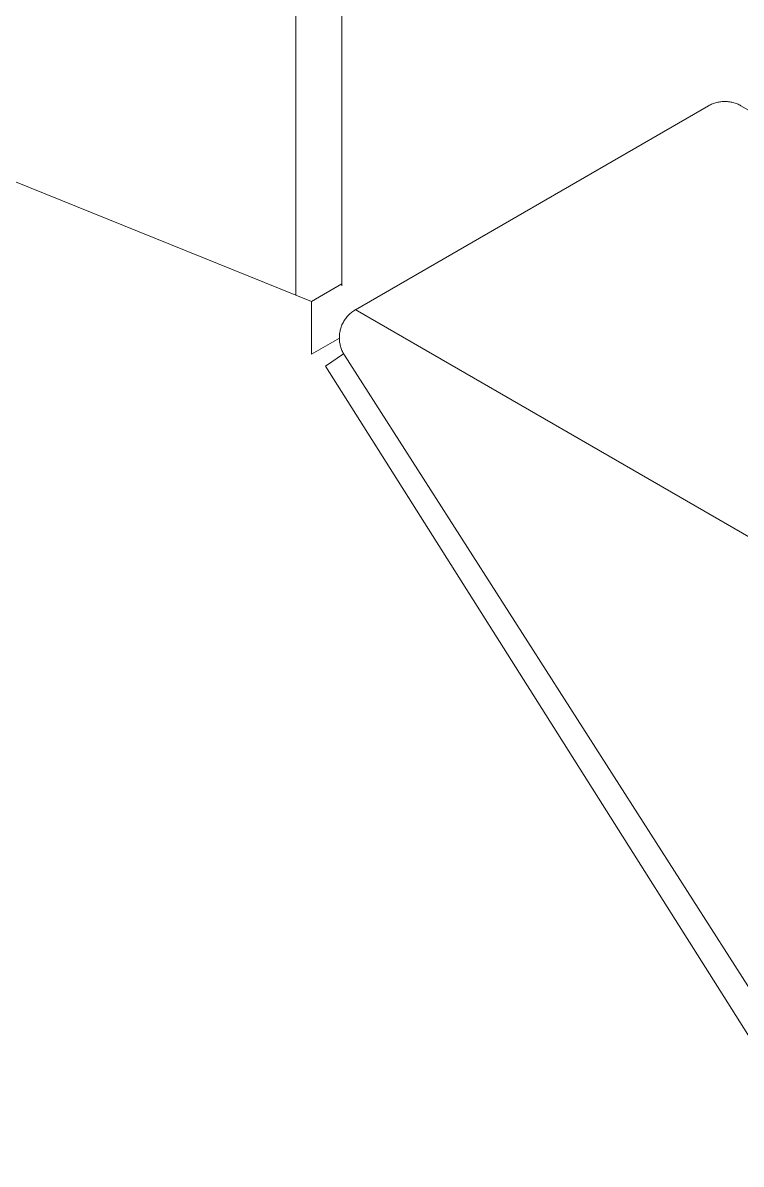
# Model space of a CAD drawing. Header units: millimetres. Extents: x -208 to 4974, y -28 to 3137.
# Drawn here: x 3370.7 to 3428.3, y 1732.5 to 1824 of the extents above; entities that cross this region are included whole.
import ezdxf

# ---------------------------------------------------------------- set-up
doc = ezdxf.new("R2010")
doc.units = ezdxf.units.MM
doc.layers.add('ZANO_R', color=7, linetype='Continuous', lineweight=0)

msp = doc.modelspace()

# ---------------------------------------------------------------- linework, layer by layer
at = {"layer": 'ZANO_R'}
for p, q in [((3392.573, 1805.044), (3392.573, 1936.549)), ((3396.247, 1934.428), (3396.247, 1802.923)), ((3347.928, 1820.208), (3393.821, 1801.672)), ((3397.35, 1801.005), (3425.672, 1817.356)), ((3425.672, 1817.356), (3425.749, 1817.399)), ((3425.749, 1817.399), (3425.827, 1817.438)), ((3425.827, 1817.438), (3425.906, 1817.476)), ((3425.906, 1817.476), (3425.987, 1817.51)), ((3425.987, 1817.51), (3426.068, 1817.542)), ((3426.068, 1817.542), (3426.151, 1817.571)), ((3426.151, 1817.571), (3426.235, 1817.598)), ((3426.235, 1817.598), (3426.32, 1817.621)), ((3426.32, 1817.621), (3426.405, 1817.642)), ((3426.405, 1817.642), (3426.491, 1817.659)), ((3426.491, 1817.659), (3426.577, 1817.674)), ((3426.577, 1817.674), (3426.664, 1817.686)), ((3426.664, 1817.686), (3426.752, 1817.695)), ((3426.752, 1817.695), (3426.839, 1817.701)), ((3426.839, 1817.701), (3426.927, 1817.704)), ((3426.927, 1817.704), (3427.015, 1817.704)), ((3427.015, 1817.704), (3427.102, 1817.701)), ((3427.102, 1817.701), (3427.19, 1817.695)), ((3427.19, 1817.695), (3427.277, 1817.686)), ((3427.277, 1817.686), (3427.364, 1817.674)), ((3427.364, 1817.674), (3427.451, 1817.659)), ((3427.451, 1817.659), (3427.537, 1817.642)), ((3427.537, 1817.642), (3427.622, 1817.621)), ((3427.622, 1817.621), (3427.706, 1817.598)), ((3427.706, 1817.598), (3427.79, 1817.571)), ((3427.79, 1817.571), (3427.873, 1817.542)), ((3427.873, 1817.542), (3427.955, 1817.51)), ((3427.955, 1817.51), (3428.035, 1817.476)), ((3428.035, 1817.476), (3428.115, 1817.438)), ((3428.115, 1817.438), (3428.193, 1817.399)), ((3428.193, 1817.399), (3428.27, 1817.356)), ((3428.27, 1817.356), (4572.044, 1156.998)), ((3392.573, 1805.044), (3392.573, 1802.176)), ((3396.247, 1803.073), (3393.821, 1801.672)), ((3393.821, 1801.672), (3393.821, 1797.43)), ((3396.622, 1800.379), (3396.678, 1800.447)), ((3396.678, 1800.447), (3396.736, 1800.513)), ((3396.736, 1800.513), (3396.797, 1800.576)), ((3396.797, 1800.576), (3396.859, 1800.638)), ((3396.859, 1800.638), (3396.924, 1800.697)), ((3396.924, 1800.697), (3396.991, 1800.754)), ((3396.991, 1800.754), (3397.059, 1800.809)), ((3397.059, 1800.809), (3397.129, 1800.862)), ((3397.129, 1800.862), (3397.201, 1800.912)), ((3397.201, 1800.912), (3397.275, 1800.959)), ((3397.275, 1800.959), (3397.35, 1801.005)), ((3397.319, 1801.023), (4541.093, 1140.664)), ((3396.146, 1799.448), (3396.171, 1799.533)), ((3396.171, 1799.533), (3396.198, 1799.616)), ((3396.198, 1799.616), (3396.229, 1799.698)), ((3396.229, 1799.698), (3396.262, 1799.779)), ((3396.262, 1799.779), (3396.298, 1799.859)), ((3396.298, 1799.859), (3396.337, 1799.938)), ((3396.337, 1799.938), (3396.378, 1800.016)), ((3396.378, 1800.016), (3396.422, 1800.092)), ((3396.422, 1800.092), (3396.468, 1800.166)), ((3396.468, 1800.166), (3396.517, 1800.239)), ((3396.517, 1800.239), (3396.568, 1800.31)), ((3396.568, 1800.31), (3396.622, 1800.379)), ((3396.052, 1798.718), (3393.821, 1797.43)), ((3396.052, 1798.755), (3396.053, 1798.843)), ((3396.053, 1798.668), (3396.052, 1798.755)), ((3396.053, 1798.843), (3396.057, 1798.93)), ((3396.057, 1798.581), (3396.053, 1798.668)), ((3396.057, 1798.93), (3396.065, 1799.018)), ((3396.065, 1799.018), (3396.075, 1799.105)), ((3396.075, 1799.105), (3396.088, 1799.192)), ((3396.088, 1799.192), (3396.105, 1799.278)), ((3396.105, 1799.278), (3396.124, 1799.363)), ((3396.124, 1799.363), (3396.146, 1799.448)), ((3396.065, 1798.494), (3396.057, 1798.581)), ((3396.075, 1798.408), (3396.065, 1798.494)), ((3396.088, 1798.322), (3396.075, 1798.408)), ((3396.104, 1798.237), (3396.088, 1798.322)), ((3396.122, 1798.152), (3396.104, 1798.237)), ((3396.144, 1798.068), (3396.122, 1798.152)), ((3396.168, 1797.984), (3396.144, 1798.068)), ((3396.196, 1797.901), (3396.168, 1797.984)), ((3396.226, 1797.82), (3396.196, 1797.901)), ((3396.258, 1797.739), (3396.226, 1797.82)), ((3396.294, 1797.66), (3396.258, 1797.739)), ((3394.953, 1796.474), (3396.397, 1797.461)), ((3396.332, 1797.582), (3396.294, 1797.66)), ((3396.372, 1797.505), (3396.332, 1797.582)), ((3396.415, 1797.429), (3396.372, 1797.505)), ((3396.461, 1797.355), (3396.415, 1797.429)), ((3451.941, 1710.608), (3396.461, 1797.355)), ((3445.724, 1716.111), (3394.953, 1796.474))]:
    msp.add_line(p, q, dxfattribs=at)

doc.saveas('drawing.dxf')
